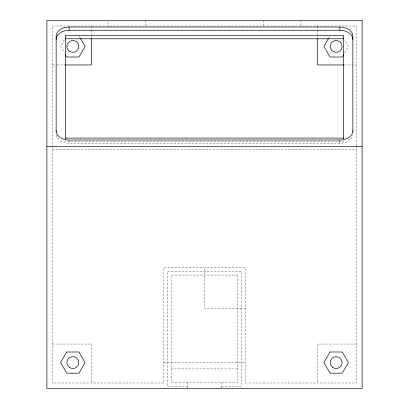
<?xml version="1.0" encoding="UTF-8"?>
<svg xmlns="http://www.w3.org/2000/svg" width="409" height="409" viewBox="0 0 409 409"><rect width="100%" height="100%" fill="white"/><g stroke="black" fill="none" stroke-linecap="round" stroke-linejoin="round"><path stroke-width="0.31" stroke-dasharray="2.04 1.53" d="M64.269 40.051L60.598 46.411L64.269 52.771M65.798 37.403L66.411 36.345M328.821 37.93L329.736 36.345M344.731 52.771L348.402 46.411L344.731 40.051M52.439 64.954L56.268 64.954M56.907 64.954L64.571 64.954M344.429 64.954L356.561 64.954M56.202 134.96A12.981 9.177 0 0 0 69.126 143.314L339.874 143.314A12.981 9.177 0 0 0 352.798 134.96M52.439 149.311L356.561 149.311M245.298 308.442L204.5 308.442L204.5 267.644M52.439 344.046L91.381 344.046L91.381 382.988M356.561 344.046L317.619 344.046L317.619 382.988M163.702 362.558L245.298 362.558M171.12 368.913L237.88 368.913M187.813 386.326L167.414 386.326L167.414 271.351L241.586 271.351L241.586 386.326L221.187 386.326M342.589 36.345L343.202 37.403M79.264 36.345L80.179 37.93M356.561 145.492L356.561 26.012L52.439 26.012L52.439 145.492M356.561 146.064L356.561 382.988L245.298 382.988L245.298 267.644L163.702 267.644L163.702 382.988L52.439 382.988L52.439 146.064M343.58 140.481L343.58 141.376L65.42 141.376L65.42 140.481M339.874 141.059L339.874 143.314M317.619 26.012L317.619 38.144M300.927 20.45L300.927 26.012M263.841 20.45L263.841 26.012M221.187 382.614L221.187 388.55M187.813 382.614L187.813 388.55M145.159 20.45L145.159 26.012M108.073 21.687L108.073 26.012M91.381 26.012L91.381 38.144M69.126 140.584L69.126 143.314M237.88 275.063L171.12 275.063L171.12 382.614L237.88 382.614L237.88 275.063"/><path stroke-width="0.61" d="M328.514 38.461L323.923 46.411L330.043 57.009L342.282 57.009L343.811 54.361M56.145 131.596L56.145 36.186A12.981 9.177 0 0 1 69.126 27.004L339.874 27.004A12.981 9.177 0 0 1 352.855 36.186L352.855 131.596M56.145 39.463A12.981 9.177 0 0 1 69.126 30.286L339.874 30.286A12.981 9.177 0 0 1 352.855 39.463M65.42 38.783L343.58 38.783M65.205 64.954L91.381 64.954L91.381 38.783M343.795 64.954L317.619 64.954L317.619 38.783M65.42 138.094L343.58 138.094M352.855 130.86A12.981 9.177 0 0 1 339.874 140.036L69.126 140.036A12.981 9.177 0 0 1 56.145 130.86M46.877 146.693L362.123 146.693M80.486 38.461L85.077 46.411L78.957 57.009L66.718 57.009L65.189 54.361M343.58 138.763L343.58 35.501L65.42 35.501L65.42 138.763M339.874 27.004L339.874 30.286M339.874 140.036L339.874 140.445M69.126 27.004L69.126 30.286M66.718 351.991L60.598 362.589L66.718 373.187L78.957 373.187L85.077 362.589L78.957 351.991L66.718 351.991M330.043 351.991L323.923 362.589L330.043 373.187L342.282 373.187L348.402 362.589L342.282 351.991L330.043 351.991M362.123 20.45L46.877 20.45L46.877 388.55L362.123 388.55L362.123 20.45M332.747 367.44A5.936 5.936 0 0 0 342.072 363.12A5.936 5.936 0 0 0 333.667 357.205A5.936 5.936 0 0 0 332.747 367.44M69.873 367.727A5.936 5.936 0 0 0 78.773 362.589A5.936 5.936 0 0 0 69.873 357.451A5.936 5.936 0 0 0 69.873 367.727M69.873 51.549A5.936 5.936 0 0 0 78.773 46.411A5.936 5.936 0 0 0 69.873 41.273A5.936 5.936 0 0 0 69.873 51.549M333.197 51.549A5.936 5.936 0 0 0 342.098 46.411A5.936 5.936 0 0 0 333.197 41.273A5.936 5.936 0 0 0 333.197 51.549"/></g></svg>
